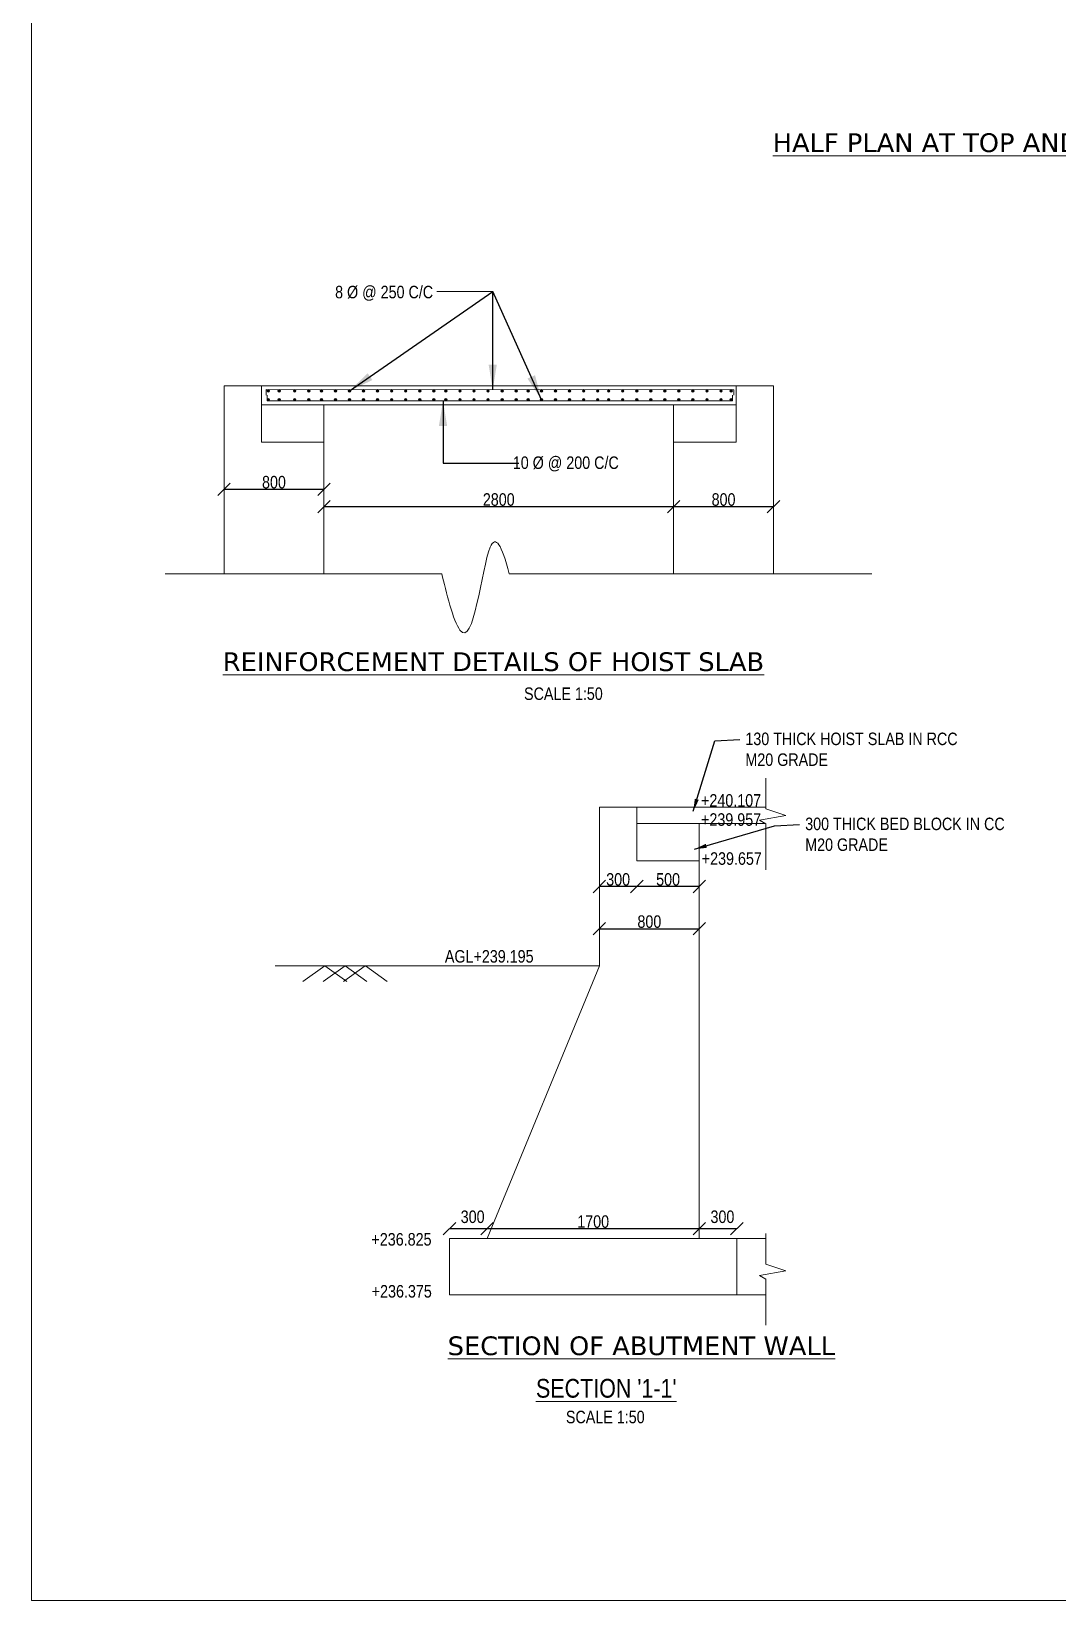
# Model space of a CAD drawing. Header units: inches. Extents: x 23061 to 455738, y -22027 to 396918.
# Drawn here: x 371041 to 387476, y 342322 to 367462 of the extents above; entities that cross this region are included whole.
import ezdxf

# ---------------------------------------------------------------- set-up
doc = ezdxf.new("R2010")
doc.units = ezdxf.units.IN
doc.header["$MEASUREMENT"] = 0
doc.linetypes.add('DASHED', pattern=[0.75, 0.5, -0.25])
for name, color, linetype in [('BOR', 20, 'Continuous'), ('head wall', 4, 'Continuous'), ('Layer2', 7, 'Continuous'), ('main canal', 1, 'Continuous'), ('object', 3, 'Continuous'), ('PIER', 220, 'Continuous'), ('steel', 5, 'Continuous'), ('walls', 130, 'Continuous')]:
    doc.layers.add(name, color=color, linetype=linetype)
doc.styles.add('ARIAL NARROW', font='ARIALN.TTF')
doc.styles.add('VERDANA', font='verdana.ttf')
doc.dimstyles.new('sri', dxfattribs={"dimtxt": 800, "dimasz": 400, "dimexe": 0.18, "dimexo": 300, "dimgap": 0.09, "dimtad": 0, "dimtih": 1, "dimtoh": 1, "dimdec": 0, "dimzin": 0, "dimdsep": 46, "dimtxsty": 'Standard', "dimcen": 0.09, "dimadec": 0, "dimazin": 0, "dimtfac": 1, "dimtdec": 0, "dimtofl": 0, "dimtmove": 0, "dimatfit": 3, "dimfxl": 1, "dimtolj": 1, "dimtzin": 0, "dimarcsym": 0})
doc.dimstyles.get("Standard").update_dxf_attribs({"dimtxt": 0.18, "dimasz": 0.18, "dimexe": 0.18, "dimexo": 0.0625, "dimgap": 0.09, "dimtad": 0, "dimtih": 1, "dimtoh": 1, "dimdec": 4, "dimzin": 0, "dimdsep": 46, "dimtxsty": 'Standard', "dimcen": 0.09, "dimadec": 0, "dimazin": 0, "dimtfac": 1, "dimtdec": 4, "dimtofl": 0, "dimtmove": 0, "dimatfit": 3, "dimfxl": 1, "dimtolj": 1, "dimtzin": 0, "dimarcsym": 0})
doc.dimstyles.new('STANDARD$0', dxfattribs={"dimscale": 88.888889, "dimtxt": 0.02, "dimasz": 0.02, "dimexe": 0.05, "dimexo": 0.1, "dimgap": 0.002, "dimtad": 2, "dimdec": 0, "dimzin": 1, "dimdsep": 46, "dimtxsty": 'Standard', "dimblk": 'OBLIQUE', "dimcen": 0.09, "dimadec": 0, "dimazin": 0, "dimtfac": 1, "dimtdec": 4, "dimtofl": 0, "dimtmove": 0, "dimatfit": 3, "dimfxl": 1, "dimtolj": 1, "dimtzin": 1, "dimarcsym": 0})

# ---------------------------------------------------------------- blocks, each defined once
blk = doc.blocks.new('_Oblique')
at = {"color": 0, "linetype": 'ByBlock', "lineweight": -2}
blk.add_line((-0.5, -0.5), (0.5, 0.5), dxfattribs=at)
blk = doc.blocks.new('*D47')
at = {"layer": 'Defpoints', "color": 0, "lineweight": 9, "transparency": 16777216}
for p in [(381738, 348281), (378338, 348123), (381738, 348123)]:
    blk.add_point(p, dxfattribs=at)
at = {"layer": 'main canal', "color": 0, "lineweight": -2, "transparency": 16777216}
blk.add_line((378338, 348281), (381738, 348281), dxfattribs=at)
at = {"layer": 'main canal', "color": 0, "lineweight": -2, "transparency": 16777216, "xscale": 200, "yscale": 200, "zscale": 200, "rotation": 180}
blk.add_blockref('_Oblique', (378338, 348281), dxfattribs=at)
at = {"layer": 'main canal', "color": 0, "lineweight": -2, "transparency": 16777216, "xscale": 200, "yscale": 200, "zscale": 200}
blk.add_blockref('_Oblique', (381738, 348281), dxfattribs=at)
at = {"layer": 'main canal', "color": 0, "lineweight": 15, "transparency": 16777216, "insert": (380038, 348393), "char_height": 200, "attachment_point": 5, "style": 'ARIAL NARROW'}
blk.add_mtext('\\A1;1700', dxfattribs=at)
blk = doc.blocks.new('*D48')
at = {"layer": 'Defpoints', "color": 0, "lineweight": 9, "transparency": 16777216}
for p in [(378338, 348281), (377738, 348123), (378338, 348123)]:
    blk.add_point(p, dxfattribs=at)
at = {"layer": 'main canal', "color": 0, "lineweight": -2, "transparency": 16777216}
blk.add_line((377738, 348281), (378338, 348281), dxfattribs=at)
at = {"layer": 'main canal', "color": 0, "lineweight": -2, "transparency": 16777216, "xscale": 200, "yscale": 200, "zscale": 200, "rotation": 180}
blk.add_blockref('_Oblique', (377738, 348281), dxfattribs=at)
at = {"layer": 'main canal', "color": 0, "lineweight": -2, "transparency": 16777216, "xscale": 200, "yscale": 200, "zscale": 200}
blk.add_blockref('_Oblique', (378338, 348281), dxfattribs=at)
at = {"layer": 'main canal', "color": 0, "lineweight": 15, "transparency": 16777216, "insert": (378108, 348470), "char_height": 200, "attachment_point": 5, "style": 'ARIAL NARROW'}
blk.add_mtext('\\A1;300', dxfattribs=at)
blk = doc.blocks.new('*D15')
at = {"layer": 'Defpoints', "color": 0, "lineweight": 9, "transparency": 16777216}
for p in [(380138, 353087), (381738, 353087), (381738, 353087)]:
    blk.add_point(p, dxfattribs=at)
at = {"layer": 'main canal', "color": 0, "lineweight": -2, "transparency": 16777216}
blk.add_line((380138, 353087), (381738, 353087), dxfattribs=at)
at = {"layer": 'main canal', "color": 0, "lineweight": -2, "transparency": 16777216, "xscale": 200, "yscale": 200, "zscale": 200, "rotation": 180}
blk.add_blockref('_Oblique', (380138, 353087), dxfattribs=at)
at = {"layer": 'main canal', "color": 0, "lineweight": -2, "transparency": 16777216, "xscale": 200, "yscale": 200, "zscale": 200}
blk.add_blockref('_Oblique', (381738, 353087), dxfattribs=at)
at = {"layer": 'main canal', "color": 0, "lineweight": 15, "transparency": 16777216, "insert": (380938, 353199), "char_height": 200, "attachment_point": 5, "style": 'ARIAL NARROW'}
blk.add_mtext('\\A1;800', dxfattribs=at)
blk = doc.blocks.new('*D49')
at = {"layer": 'Defpoints', "color": 0, "lineweight": 9, "transparency": 16777216}
for p in [(380138, 354173), (380738, 354173), (380138, 353763)]:
    blk.add_point(p, dxfattribs=at)
at = {"layer": 'main canal', "color": 0, "lineweight": -2, "transparency": 16777216}
blk.add_line((380738, 353763), (380138, 353763), dxfattribs=at)
at = {"layer": 'main canal', "color": 0, "lineweight": -2, "transparency": 16777216, "xscale": 200, "yscale": 200, "zscale": 200, "rotation": 180}
blk.add_blockref('_Oblique', (380138, 353763), dxfattribs=at)
at = {"layer": 'main canal', "color": 0, "lineweight": -2, "transparency": 16777216, "xscale": 200, "yscale": 200, "zscale": 200}
blk.add_blockref('_Oblique', (380738, 353763), dxfattribs=at)
at = {"layer": 'main canal', "color": 0, "lineweight": 15, "transparency": 16777216, "insert": (380438, 353875), "char_height": 200, "attachment_point": 5, "style": 'ARIAL NARROW'}
blk.add_mtext('\\A1;300', dxfattribs=at)
blk = doc.blocks.new('*D50')
at = {"layer": 'Defpoints', "color": 0, "lineweight": 9, "transparency": 16777216}
for p in [(380738, 354173), (381738, 354173), (380738, 353763)]:
    blk.add_point(p, dxfattribs=at)
at = {"layer": 'main canal', "color": 0, "lineweight": -2, "transparency": 16777216}
blk.add_line((381738, 353763), (380738, 353763), dxfattribs=at)
at = {"layer": 'main canal', "color": 0, "lineweight": -2, "transparency": 16777216, "xscale": 200, "yscale": 200, "zscale": 200, "rotation": 180}
blk.add_blockref('_Oblique', (380738, 353763), dxfattribs=at)
at = {"layer": 'main canal', "color": 0, "lineweight": -2, "transparency": 16777216, "xscale": 200, "yscale": 200, "zscale": 200}
blk.add_blockref('_Oblique', (381738, 353763), dxfattribs=at)
at = {"layer": 'main canal', "color": 0, "lineweight": 15, "transparency": 16777216, "insert": (381238, 353875), "char_height": 200, "attachment_point": 5, "style": 'ARIAL NARROW'}
blk.add_mtext('\\A1;500', dxfattribs=at)
blk = doc.blocks.new('*D16')
at = {"layer": 'Defpoints', "color": 0, "lineweight": 9, "transparency": 16777216}
for p in [(382338, 348281), (381738, 348123), (382338, 348123)]:
    blk.add_point(p, dxfattribs=at)
at = {"layer": 'main canal', "color": 0, "lineweight": -2, "transparency": 16777216}
blk.add_line((381738, 348281), (382338, 348281), dxfattribs=at)
at = {"layer": 'main canal', "color": 0, "lineweight": -2, "transparency": 16777216, "xscale": 200, "yscale": 200, "zscale": 200, "rotation": 180}
blk.add_blockref('_Oblique', (381738, 348281), dxfattribs=at)
at = {"layer": 'main canal', "color": 0, "lineweight": -2, "transparency": 16777216, "xscale": 200, "yscale": 200, "zscale": 200}
blk.add_blockref('_Oblique', (382338, 348281), dxfattribs=at)
at = {"layer": 'main canal', "color": 0, "lineweight": 15, "transparency": 16777216, "insert": (382108, 348470), "char_height": 200, "attachment_point": 5, "style": 'ARIAL NARROW'}
blk.add_mtext('\\A1;300', dxfattribs=at)
blk = doc.blocks.new('*D70')
at = {"layer": 'Defpoints', "color": 0, "lineweight": 9, "transparency": 16777216}
for p in [(375726, 360127), (375726, 360127), (374126, 359762)]:
    blk.add_point(p, dxfattribs=at)
at = {"layer": 'main canal', "color": 0, "lineweight": -2, "transparency": 16777216}
blk.add_line((374126, 360127), (375726, 360127), dxfattribs=at)
at = {"layer": 'main canal', "color": 0, "lineweight": -2, "transparency": 16777216, "xscale": 200, "yscale": 200, "zscale": 200, "rotation": 180}
blk.add_blockref('_Oblique', (374126, 360127), dxfattribs=at)
at = {"layer": 'main canal', "color": 0, "lineweight": -2, "transparency": 16777216, "xscale": 200, "yscale": 200, "zscale": 200}
blk.add_blockref('_Oblique', (375726, 360127), dxfattribs=at)
at = {"layer": 'main canal', "color": 0, "lineweight": 15, "transparency": 16777216, "insert": (374926, 360239), "char_height": 200, "attachment_point": 5, "style": 'ARIAL NARROW'}
blk.add_mtext('\\A1;800', dxfattribs=at)
blk = doc.blocks.new('*D71')
at = {"layer": 'Defpoints', "color": 0, "lineweight": 9, "transparency": 16777216}
for p in [(381326, 360127), (375726, 359849), (381326, 359849)]:
    blk.add_point(p, dxfattribs=at)
at = {"layer": 'main canal', "color": 0, "lineweight": -2, "transparency": 16777216}
blk.add_line((375726, 359849), (381326, 359849), dxfattribs=at)
at = {"layer": 'main canal', "color": 0, "lineweight": -2, "transparency": 16777216, "xscale": 200, "yscale": 200, "zscale": 200, "rotation": 180}
blk.add_blockref('_Oblique', (375726, 359849), dxfattribs=at)
at = {"layer": 'main canal', "color": 0, "lineweight": -2, "transparency": 16777216, "xscale": 200, "yscale": 200, "zscale": 200}
blk.add_blockref('_Oblique', (381326, 359849), dxfattribs=at)
at = {"layer": 'main canal', "color": 0, "lineweight": 15, "transparency": 16777216, "insert": (378526, 359961), "char_height": 200, "attachment_point": 5, "style": 'ARIAL NARROW'}
blk.add_mtext('\\A1;2800', dxfattribs=at)
blk = doc.blocks.new('*D72')
at = {"layer": 'Defpoints', "color": 0, "lineweight": 9, "transparency": 16777216}
for p in [(382926, 360211), (381326, 359849), (382926, 359849)]:
    blk.add_point(p, dxfattribs=at)
at = {"layer": 'main canal', "color": 0, "lineweight": -2, "transparency": 16777216}
blk.add_line((381326, 359849), (382926, 359849), dxfattribs=at)
at = {"layer": 'main canal', "color": 0, "lineweight": -2, "transparency": 16777216, "xscale": 200, "yscale": 200, "zscale": 200, "rotation": 180}
blk.add_blockref('_Oblique', (381326, 359849), dxfattribs=at)
at = {"layer": 'main canal', "color": 0, "lineweight": -2, "transparency": 16777216, "xscale": 200, "yscale": 200, "zscale": 200}
blk.add_blockref('_Oblique', (382926, 359849), dxfattribs=at)
at = {"layer": 'main canal', "color": 0, "lineweight": 15, "transparency": 16777216, "insert": (382126, 359961), "char_height": 200, "attachment_point": 5, "style": 'ARIAL NARROW'}
blk.add_mtext('\\A1;800', dxfattribs=at)

msp = doc.modelspace()

# ---------------------------------------------------------------- hatches: boundary and pattern name
at = {"layer": 'steel', "lineweight": 15}
for points in [[(374815.2, 361702.9), (374815.2, 361702.9, -0.9998185), (374856.2, 361702.9, -0.9998185)], [(374815.2, 361562), (374815.2, 361562, 0.9998185), (374856.2, 361562, 0.9998185)], [(374989.2, 361702.8), (374989.2, 361702.8, -0.9998185), (375030.3, 361702.8, -0.9998185)], [(374989.2, 361562), (374989.2, 361562, 0.9998185), (375030.3, 361562, 0.9998185)], [(375237.2, 361702.7), (375237.2, 361702.7, -0.9998185), (375278.2, 361702.7, -0.9998185)], [(375237.2, 361562), (375237.2, 361562, 0.9998185), (375278.2, 361562, 0.9998185)], [(375462.2, 361702.7), (375462.2, 361702.7, -0.9998185), (375503.2, 361702.7, -0.9998185)], [(375462.2, 361562), (375462.2, 361562, 0.9998185), (375503.2, 361562, 0.9998185)], [(375665.2, 361702.6), (375665.2, 361702.7, -0.9998185), (375706.2, 361702.6, -0.9998185)], [(375665.2, 361562), (375665.2, 361562, 0.9998185), (375706.2, 361562, 0.9998185)], [(375890.2, 361702.6), (375890.2, 361702.6, -0.9998185), (375931.2, 361702.6, -0.9998185)], [(375890.2, 361562), (375890.2, 361562, 0.9998185), (375931.2, 361562, 0.9998185)], [(376115.2, 361702.6), (376115.2, 361702.6, -0.9998185), (376156.2, 361702.6, -0.9998185)], [(376115.2, 361562), (376115.2, 361562, 0.9998185), (376156.2, 361562, 0.9998185)], [(376340.2, 361702.5), (376340.2, 361702.5, -0.9998185), (376381.2, 361702.5, -0.9998185)], [(376340.2, 361562), (376340.2, 361562, 0.9998185), (376381.2, 361562, 0.9998185)], [(376565.2, 361702.5), (376565.2, 361702.5, -0.9998185), (376606.2, 361702.5, -0.9998185)], [(376565.2, 361562), (376565.2, 361562, 0.9998185), (376606.2, 361562, 0.9998185)], [(376790.2, 361702.4), (376790.2, 361702.4, -0.9998185), (376831.2, 361702.4, -0.9998185)], [(376790.2, 361562), (376790.2, 361562, 0.9998185), (376831.2, 361562, 0.9998185)], [(377015.2, 361702.4), (377015.2, 361702.4, -0.9998185), (377056.2, 361702.4, -0.9998185)], [(377015.2, 361562), (377015.2, 361562, 0.9998185), (377056.2, 361562, 0.9998185)], [(377240.2, 361702.3), (377240.2, 361702.4, -0.9998185), (377281.2, 361702.3, -0.9998185)], [(377240.2, 361562), (377240.2, 361562, 0.9998185), (377281.2, 361562, 0.9998185)], [(377465.2, 361702.3), (377465.2, 361702.3, -0.9998185), (377506.2, 361702.3, -0.9998185)], [(377465.2, 361562), (377465.2, 361562, 0.9998185), (377506.2, 361562, 0.9998185)], [(377659, 361702.5), (377659, 361702.5, -0.9998185), (377700, 361702.5, -0.9998185)], [(377659, 361562.3), (377659, 361562.3, -0.9998185), (377700, 361562.3, -0.9998185)], [(377884, 361702.5), (377884, 361702.5, -0.9998185), (377925, 361702.5, -0.9998185)], [(377884, 361562.3), (377884, 361562.3, -0.9998185), (377925, 361562.3, -0.9998185)], [(378109, 361702.4), (378109, 361702.4, -0.9998185), (378150, 361702.4, -0.9998185)], [(378109, 361562.2), (378109, 361562.2, -0.9998185), (378150, 361562.2, -0.9998185)], [(378334, 361702.4), (378334, 361702.4, -0.9998185), (378375, 361702.4, -0.9998185)], [(378334, 361562.2), (378334, 361562.2, -0.9998185), (378375, 361562.2, -0.9998185)], [(378559, 361702.3), (378559, 361702.4, -0.9998185), (378600, 361702.3, -0.9998185)], [(378559, 361562.1), (378559, 361562.1, -0.9998185), (378600, 361562.1, -0.9998185)], [(378784, 361702.3), (378784, 361702.3, -0.9998185), (378825, 361702.3, -0.9998185)], [(378784, 361562.1), (378784, 361562.1, -0.9998185), (378825, 361562.1, -0.9998185)], [(378974.6, 361702.3), (378974.6, 361702.3, -0.9998185), (379015.7, 361702.3, -0.9998185)], [(378974.6, 361562.1), (378974.6, 361562.1, -0.9998185), (379015.7, 361562.1, -0.9998185)], [(379190.2, 361702.3), (379190.2, 361702.3, -0.9998185), (379231.2, 361702.3, -0.9998185)], [(379190.2, 361562), (379190.2, 361562, 0.9998185), (379231.2, 361562, 0.9998185)], [(379415.2, 361702.2), (379415.2, 361702.2, -0.9998185), (379456.2, 361702.2, -0.9998185)], [(379415.2, 361562), (379415.2, 361562, 0.9998185), (379456.2, 361562, 0.9998185)], [(379640.2, 361702.2), (379640.2, 361702.2, -0.9998185), (379681.2, 361702.2, -0.9998185)], [(379640.2, 361562), (379640.2, 361562, 0.9998185), (379681.2, 361562, 0.9998185)], [(379865.2, 361702.1), (379865.2, 361702.1, -0.9998185), (379906.2, 361702.1, -0.9998185)], [(379865.2, 361562), (379865.2, 361562, 0.9998185), (379906.2, 361562, 0.9998185)], [(380090.2, 361702.1), (380090.2, 361702.1, -0.9998185), (380131.2, 361702.1, -0.9998185)], [(380090.2, 361562), (380090.2, 361562, 0.9998185), (380131.2, 361562, 0.9998185)], [(380265.2, 361702), (380265.2, 361702, -0.9998185), (380306.2, 361702, -0.9998185)], [(380265.2, 361562), (380265.2, 361562, 0.9998185), (380306.2, 361562, 0.9998185)], [(380490.2, 361702), (380490.2, 361702, -0.9998185), (380531.2, 361702, -0.9998185)], [(380490.2, 361562), (380490.2, 361562, 0.9998185), (380531.2, 361562, 0.9998185)], [(380715.2, 361702), (380715.2, 361702, -0.9998185), (380756.2, 361702, -0.9998185)], [(380715.2, 361701.9), (380715.2, 361702, -0.9998185), (380756.2, 361701.9, -0.9998185)], [(380715.2, 361562), (380715.2, 361562, 0.9998185), (380756.2, 361562, 0.9998185)], [(380715.2, 361562), (380715.2, 361562, 0.9998185), (380756.2, 361562, 0.9998185)], [(380940.2, 361702), (380940.2, 361702, -0.9998185), (380981.2, 361702, -0.9998185)], [(380940.2, 361562), (380940.2, 361562, 0.9998185), (380981.2, 361562, 0.9998185)], [(381165.2, 361701.9), (381165.2, 361702, -0.9998185), (381206.2, 361701.9, -0.9998185)], [(381165.2, 361562), (381165.2, 361562, 0.9998185), (381206.2, 361562, 0.9998185)], [(381390.2, 361702.2), (381390.2, 361702.2, -0.9998185), (381431.2, 361702.2, -0.9998185)], [(381390.2, 361562), (381390.2, 361562, 0.9998185), (381431.2, 361562, 0.9998185)], [(381615.2, 361702.1), (381615.2, 361702.1, -0.9998185), (381656.2, 361702.1, -0.9998185)], [(381615.2, 361562), (381615.2, 361562, 0.9998185), (381656.2, 361562, 0.9998185)], [(381840.2, 361702.1), (381840.2, 361702.1, -0.9998185), (381881.2, 361702.1, -0.9998185)], [(381840.2, 361562), (381840.2, 361562, 0.9998185), (381881.2, 361562, 0.9998185)], [(382065.2, 361702), (382065.2, 361702, -0.9998185), (382106.2, 361702, -0.9998185)], [(382065.2, 361562), (382065.2, 361562, 0.9998185), (382106.2, 361562, 0.9998185)], [(382228, 361702), (382228, 361702, -0.9998185), (382269, 361702, -0.9998185)], [(382228, 361562), (382228, 361562, 0.9998185), (382269, 361562, 0.9998185)]]:
    msp.add_hatch(color=7, dxfattribs=at).paths.add_polyline_path(points)

# ---------------------------------------------------------------- linework, layer by layer
at = {"layer": 'BOR', "color": 7, "lineweight": 15}
for p, q in [((373182.9, 358771.1), (377615.5, 358771.1)), ((378694.4, 358771.1), (384500.6, 358771.1))]:
    msp.add_line(p, q, dxfattribs=at)
msp.add_open_spline([(377615.5, 358771.1), (377675, 358498.3), (378070.6, 356961.2), (378320.5, 359646.2), (378568.9, 359247.9), (378694.4, 358771.1)], degree=3, knots=[35.2081941, 35.2081941, 35.2081941, 35.2081941, 347.2562623, 1016.6928457, 1418.6223689, 1418.6223689, 1418.6223689, 1418.6223689], dxfattribs=at)
at = {"layer": 'head wall', "color": 7, "lineweight": 15}
msp.add_lwpolyline([(437018.8, 342321.8), (371041.5, 342321.8), (371041.9, 396918), (437019.2, 396918)], close=True, dxfattribs=at)
at = {"layer": 'Layer2', "color": 7, "lineweight": 15}
msp.add_line((377533.5, 363297.8), (378429.4, 363297.8), dxfattribs=at)
at = {"layer": 'main canal', "color": 7, "lineweight": 15}
for p, q in [((374726.3, 361482.1), (374726.3, 361782.8)), ((382326.3, 361782.8), (382926.3, 361782.8)), ((382801, 355032.8), (380138, 355032.8)), ((380138, 355032.8), (380138, 352492.8)), ((380738, 355032.8), (380738, 354172.8)), ((382790.1, 354772.8), (380738, 354772.8)), ((381738, 354772.8), (381738, 348122.8)), ((381738, 354172.8), (380738, 354172.8)), ((380138, 352492.8), (374947, 352492.8)), ((380138, 352492.8), (378338, 348122.8)), ((382801, 348122.8), (377738, 348122.8)), ((377738, 348122.8), (377738, 347222.8)), ((382338, 348122.8), (382338, 347222.8)), ((382801, 347222.8), (377738, 347222.8))]:
    msp.add_line(p, q, dxfattribs=at)
for points in [[(382801, 355499.7), (382801, 355005.6), (383121.1, 354898.7), (382701.3, 354823.2), (382801, 354766.5), (382801, 354029.9)], [(382801, 348205.3), (382801, 347711.3), (383121.1, 347604.4), (382701.3, 347528.9), (382801, 347472.2), (382801, 346735.6)]]:
    msp.add_lwpolyline(points, dxfattribs=at)
at = {"layer": 'object', "color": 7, "lineweight": 15}
for p, q in [((374126.3, 361782.8), (382329.3, 361782.8)), ((374726.3, 361482.1), (382326.3, 361482.1)), ((374726.3, 360882.1), (375726.3, 360882.1)), ((382326.3, 360882.1), (381326.3, 360882.1))]:
    msp.add_line(p, q, dxfattribs=at)
at = {"layer": 'PIER', "color": 7, "lineweight": 15}
for p, q in [((374126.3, 358771.1), (374126.3, 361782.8)), ((382326.3, 360882.1), (382326.3, 361782.8)), ((382926.3, 358771.1), (382926.3, 361782.8)), ((374726.3, 360882.1), (374726.3, 361482.1)), ((375726.3, 358771.1), (375726.3, 361482.1)), ((381326.3, 358771.1), (381326.3, 361482.1)), ((381326.3, 358771.1), (381326.3, 361482.1))]:
    msp.add_line(p, q, dxfattribs=at)
at = {"layer": 'steel', "color": 7, "lineweight": 15}
for p, q in [((374801.3, 361722.8), (382291.5, 361719.6)), ((374801.3, 361632.5), (374801.3, 361722.8)), ((374815.2, 361542.1), (374815.2, 361632.5)), ((374815.2, 361542.1), (382271.1, 361542.1))]:
    msp.add_line(p, q, dxfattribs=at)
at = {"layer": 'steel', "color": 7, "linetype": 'DASHED', "lineweight": 15, "ltscale": 500}
for p, q in [((382271.1, 361542.1), (382271.1, 361632.5)), ((382291.5, 361632.5), (382291.5, 361719.6))]:
    msp.add_line(p, q, dxfattribs=at)
at = {"layer": 'steel', "color": 7, "lineweight": 15}
for centre in [(374835.7, 361702.9), (374835.7, 361562), (375009.8, 361702.8), (375009.7, 361562), (375257.7, 361702.7), (375257.7, 361562), (375482.7, 361702.7), (375482.7, 361562), (375685.7, 361702.6), (375685.7, 361562), (375910.7, 361702.6), (375910.7, 361562), (376135.7, 361702.6), (376135.7, 361562), (376360.7, 361702.5), (376360.7, 361562), (376585.7, 361702.5), (376585.7, 361562), (376810.7, 361702.4), (376810.7, 361562), (377035.7, 361702.4), (377035.7, 361562), (377260.7, 361702.3), (377260.7, 361562), (377485.7, 361702.3), (377485.7, 361562), (377679.5, 361702.5), (377679.5, 361562.3), (377904.5, 361702.5), (377904.5, 361562.3), (378129.5, 361702.4), (378129.5, 361562.2), (378354.5, 361702.4), (378354.5, 361562.2), (378579.5, 361702.3), (378579.5, 361562.1), (378804.5, 361702.3), (378804.5, 361562.1), (378995.2, 361702.3), (378995.2, 361562.1), (379210.7, 361702.3), (379210.7, 361562), (379435.7, 361702.2), (379435.7, 361562), (379660.7, 361702.2), (379660.7, 361562), (379885.7, 361702.1), (379885.7, 361562), (380110.7, 361702.1), (380110.7, 361562), (380285.7, 361702), (380285.7, 361562), (380510.7, 361702), (380510.7, 361562), (380735.7, 361702), (380735.7, 361702), (380735.7, 361562), (380735.7, 361562), (380960.7, 361702), (380960.7, 361562), (381185.7, 361702), (381185.7, 361562), (381410.7, 361702.2), (381410.7, 361562), (381635.7, 361702.1), (381635.7, 361562), (381860.7, 361702.1), (381860.7, 361562), (382085.7, 361702), (382085.7, 361562), (382248.5, 361702), (382248.5, 361562)]:
    msp.add_circle(centre, 20.5, dxfattribs=at)
at = {"layer": 'walls', "color": 7, "lineweight": 15}
for p, q in [((375740.1, 352491.1), (375390.5, 352242.4)), ((376065.9, 352491), (375716.2, 352242.4)), ((375743.3, 352491.1), (376093, 352242.4)), ((376388.4, 352491), (376038.8, 352242.4)), ((376065.9, 352491), (376415.5, 352242.4)), ((376391.6, 352491), (376741.2, 352242.4))]:
    msp.add_line(p, q, dxfattribs=at)

# ---------------------------------------------------------------- texts
at = {"layer": 'main canal', "color": 7, "lineweight": 15, "style": 'ARIAL NARROW'}
for s, p in [('8 %%C @ 250 C/C', (375905.4, 363186.3)), ('10 %%C @ 200 C/C', (378751.2, 360452.5))]:
    msp.add_text(s, height=200, dxfattribs=at).set_placement(p)
at = {"layer": 'main canal', "color": 7, "lineweight": 15, "attachment_point": 1}
for s, insert, char_height, width, style in [('{\\LHALF PLAN AT TOP AND HALF AT BOTTOM}', (382913, 365829.5), 300, 13778.696, 'VERDANA'), ('{\\LREINFORCEMENT DETAILS OF HOIST SLAB}', (374105.4, 357514.7), 300, 13778.696, 'VERDANA'), ('SCALE 1:50', (378930.9, 356951.3), 200, 3333.5, 'ARIAL NARROW'), ('+240.107', (381765.7, 355242), 200, 3055.254, 'ARIAL NARROW'), ('+239.957', (381765.7, 354935.5), 200, 3055.254, 'ARIAL NARROW'), ('+239.657', (381776.8, 354310.5), 200, 3055.254, 'ARIAL NARROW'), ('AGL+239.195', (377663.2, 352743.6), 200, 1933.217, 'ARIAL NARROW'), ('+236.825', (376487.5, 348209.9), 200, 1933.217, 'ARIAL NARROW'), ('+236.375', (376491.7, 347377.6), 200, 1933.217, 'ARIAL NARROW'), ('{\\LSECTION OF ABUTMENT WALL}', (377707.8, 346554.6), 300, 13778.696, 'VERDANA'), ("{\\LSECTION '1-1'}", (379122.2, 345873.5), 300, 13778.696, 'ARIAL NARROW'), ('SCALE 1:50', (379601.7, 345363.4), 200, 3333.5, 'ARIAL NARROW')]:
    msp.add_mtext(s, dxfattribs=dict(at, insert=insert, char_height=char_height, width=width, style=style))
at = {"layer": 'walls', "color": 7, "lineweight": 15, "char_height": 200, "width": 3494.868, "attachment_point": 1, "style": 'ARIAL NARROW'}
for s, insert in [('130 THICK HOIST SLAB IN RCC M20 GRADE', (382475.6, 356228.1)), ('300 THICK BED BLOCK IN CC M20 GRADE', (383433.6, 354866))]:
    msp.add_mtext(s, dxfattribs=dict(at, insert=insert))

# ---------------------------------------------------------------- dimensions: what is measured, and where the dimension line sits
at = {"layer": 'main canal', "color": 7, "lineweight": 15}
dim = msp.add_linear_dim(base=(375726.3, 360126.6), p1=(374126.3, 359762.2), p2=(375726.3, 360126.6), text='800', dimstyle='STANDARD$0', override={"dimscale": 1, "dimtxt": 200, "dimasz": 200, "dimexe": 0.18, "dimexo": 0.0625, "dimgap": 10, "dimtad": 1, "dimtih": 1, "dimtoh": 1, "dimlfac": 0.5, "dimzin": 0, "dimtxsty": 'ARIAL NARROW', "dimblk1": 'Oblique', "dimblk2": 'Oblique', "dimsah": 1, "dimse1": 1, "dimse2": 1, "dimtmove": 2, "dimtzin": 0}, dxfattribs=at)
dim.commit()
dim.dimension.update_dxf_attribs({"geometry": '*D70', "text_midpoint": (374926.3, 360238.7)})
for base, p1, p2, picture, middle in [((381326.3, 359849.1), (375726.3, 359849.1), (381326.3, 360126.6), '*D71', (378526.3, 359961.3)), ((382926.3, 359849.1), (381326.3, 359849.1), (382926.3, 360211.3), '*D72', (382126.3, 359961.3)), ((380138, 353762.8), (380738, 354172.8), (380138, 354172.8), '*D49', (380438, 353874.9)), ((380738, 353762.8), (381738, 354172.8), (380738, 354172.8), '*D50', (381238, 353874.9)), ((381738, 353086.8), (380138, 353086.8), (381738, 353086.8), '*D15', (380938, 353198.9)), ((381738, 348281), (378338, 348122.8), (381738, 348122.8), '*D47', (380038, 348393.2))]:
    dim = msp.add_linear_dim(base=base, p1=p1, p2=p2, dimstyle='STANDARD$0', override={"dimscale": 1, "dimtxt": 200, "dimasz": 200, "dimexe": 0.18, "dimexo": 0.0625, "dimgap": 10, "dimtad": 1, "dimtih": 1, "dimtoh": 1, "dimlfac": 0.5, "dimzin": 0, "dimtxsty": 'ARIAL NARROW', "dimblk1": 'Oblique', "dimblk2": 'Oblique', "dimsah": 1, "dimse1": 1, "dimse2": 1, "dimtmove": 2, "dimtzin": 0}, dxfattribs=at)
    dim.commit()
    dim.dimension.update_dxf_attribs({"geometry": picture, "text_midpoint": middle})
for base, p1, p2, picture, middle in [((378338, 348281), (377738, 348122.8), (378338, 348122.8), '*D48', (378108.4, 348469.9)), ((382338, 348281), (381738, 348122.8), (382338, 348122.8), '*D16', (382108.4, 348469.9))]:
    dim = msp.add_linear_dim(base=base, p1=p1, p2=p2, dimstyle='STANDARD$0', override={"dimscale": 1, "dimtxt": 200, "dimasz": 200, "dimexe": 0.18, "dimexo": 0.0625, "dimgap": 10, "dimtad": 1, "dimtih": 1, "dimtoh": 1, "dimlfac": 0.5, "dimzin": 0, "dimtxsty": 'ARIAL NARROW', "dimblk1": 'Oblique', "dimblk2": 'Oblique', "dimsah": 1, "dimse1": 1, "dimse2": 1, "dimtmove": 2, "dimtzin": 0}, dxfattribs=at)
    dim.commit()
    dim.dimension.update_dxf_attribs({"geometry": picture, "text_midpoint": middle, "dimtype": 160})

# ---------------------------------------------------------------- leaders
at = {"layer": 'Layer2', "color": 7, "lineweight": 15}
for points in [[(376135.9, 361702.4), (378429.4, 363297.8)], [(378429.4, 361722.1), (378429.4, 363297.8)], [(379210.9, 361562), (378429.4, 363297.8)], [(377633.4, 361542.1), (377633.4, 360543.2), (378848, 360543.2)]]:
    msp.add_leader(points, dimstyle='sri', override={"dimgap": 0.09, "dimtad": 0}, dxfattribs=at)
at = {"layer": 'walls', "color": 7, "lineweight": 15}
for points in [[(381639.8, 354968.9), (381983.7, 356096.6), (382384.1, 356119.6)], [(381658.1, 354358.8), (382941.8, 354734.5), (383342.1, 354757.4)]]:
    msp.add_leader(points, dimstyle='Standard', override={"dimtxt": 200, "dimasz": 200, "dimgap": 10, "dimdec": 0}, dxfattribs=at)

doc.saveas('drawing.dxf')
